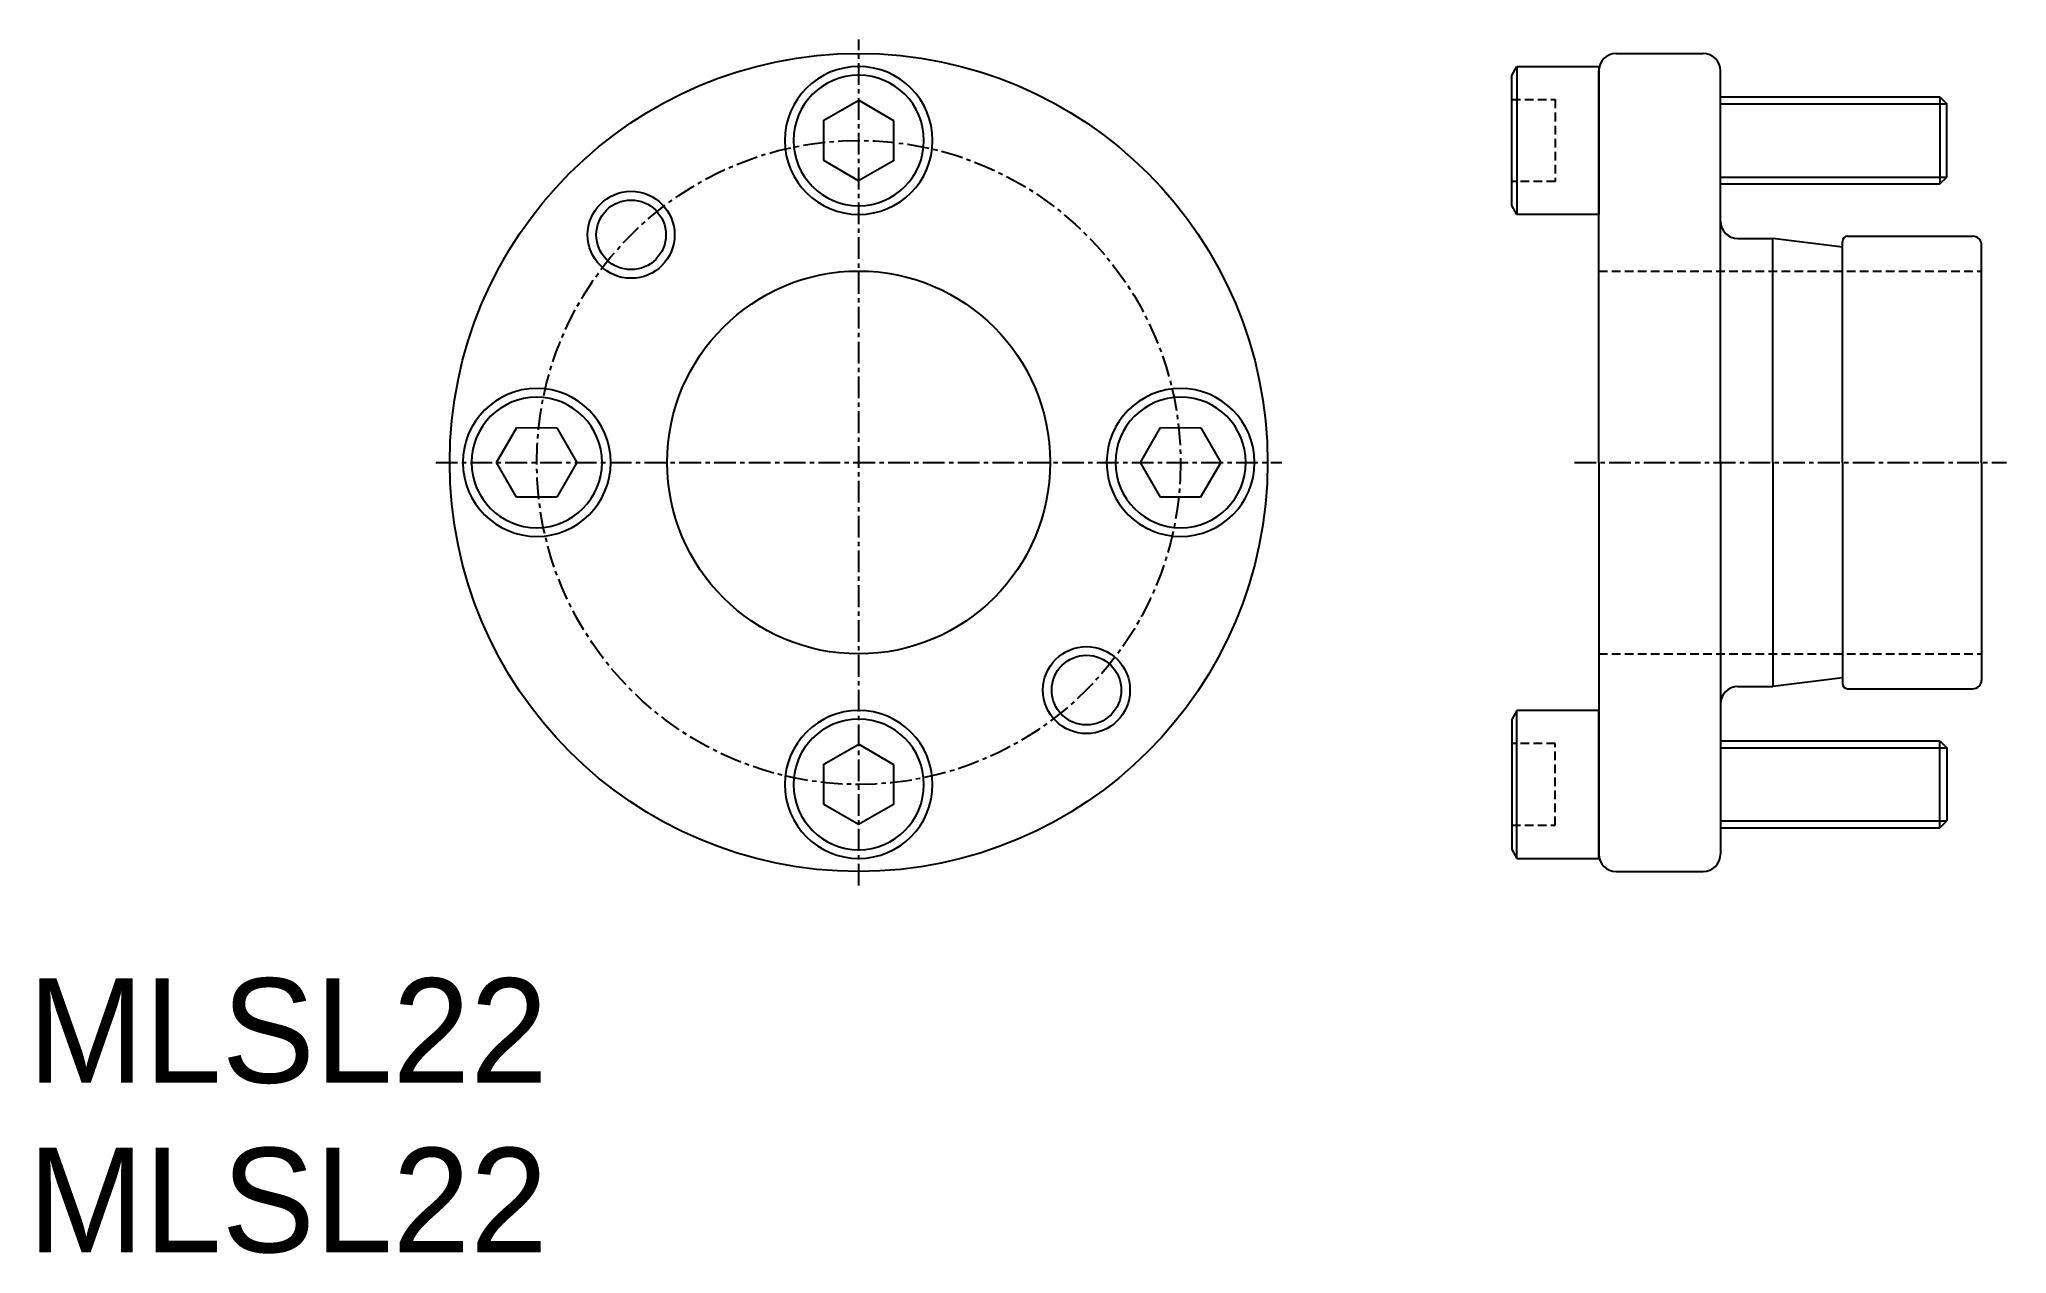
# Model space of a CAD drawing. Extents: x 56 to 169, y 72 to 142.
import ezdxf

# ---------------------------------------------------------------- set-up
doc = ezdxf.new("R2010")
doc.units = 0
doc.linetypes.add('CENTER', pattern=[2, 1.25, -0.25, 0.25, -0.25])
doc.linetypes.add('DASHED', pattern=[0.75, 0.5, -0.25])
doc.layers.get('0').update_dxf_attribs({"linetype": 'CONTINUOUS'})
doc.layers.add('CENTER', color=1, linetype='CENTER')

# ---------------------------------------------------------------- blocks, each defined once
blk = doc.blocks.new('FB55')
at = {"color": 0}
for p, q in [((0, 2.309402), (-2.000001, 1.154701)), ((2.000001, 1.154701), (0, 2.309402)), ((-2.000001, 1.154701), (-2.000001, -1.154701)), ((2.000001, -1.154701), (2.000001, 1.154701)), ((-2.000001, -1.154701), (0, -2.309402)), ((0, -2.309402), (2.000001, -1.154701))]:
    blk.add_line(p, q, dxfattribs=at)
for radius in [4.25, 3.75]:
    blk.add_circle((0, 0), radius, dxfattribs=at)

msp = doc.modelspace()

# ---------------------------------------------------------------- linework, layer by layer
at = {"color": 7, "linetype": 'CONTINUOUS'}
for p, q in [((140.63, 139.71), (140.93, 140.23)), ((140.93, 140.23), (145.63, 140.23)), ((140.93, 140.23), (140.93, 131.73)), ((145.63, 140.23), (145.63, 131.73)), ((146.63, 140.98), (151.63, 140.98)), ((140.63, 132.25), (140.63, 139.71)), ((145.63, 117.48), (145.63, 139.98)), ((152.63, 117.48), (152.63, 139.98)), ((152.63, 138.48), (165.23, 138.48)), ((152.63, 138.08), (165.63, 138.08)), ((165.23, 138.48), (165.23, 133.48)), ((165.23, 138.48), (165.63, 138.08)), ((165.63, 133.88), (165.63, 138.08)), ((152.63, 133.88), (165.63, 133.88)), ((152.63, 133.48), (165.23, 133.48)), ((165.23, 133.48), (165.63, 133.88)), ((140.93, 131.73), (140.63, 132.25)), ((145.63, 131.73), (140.93, 131.73)), ((153.63, 130.35), (155.63, 130.35)), ((155.63, 117.48), (155.63, 130.35)), ((159.63, 129.85), (155.63, 130.35)), ((159.63, 117.48), (159.63, 130.18)), ((159.93, 130.48), (167.13, 130.48)), ((167.63, 117.48), (167.63, 129.98)), ((145.63, 117.48), (145.63, 94.98)), ((152.63, 117.48), (152.63, 94.98)), ((155.63, 117.48), (155.63, 104.6)), ((159.63, 117.48), (159.63, 104.78)), ((167.63, 117.48), (167.63, 104.98)), ((153.63, 104.6), (155.63, 104.6)), ((159.63, 105.1), (155.63, 104.6)), ((159.93, 104.48), (167.13, 104.48)), ((140.93, 103.23), (140.63, 102.71)), ((145.63, 103.23), (140.93, 103.23)), ((140.93, 94.73), (140.93, 103.23)), ((145.63, 94.73), (145.63, 103.23)), ((140.63, 102.71), (140.63, 95.25)), ((152.63, 101.48), (165.23, 101.48)), ((152.63, 101.08), (165.63, 101.08)), ((165.23, 96.48), (165.23, 101.48)), ((165.23, 101.48), (165.63, 101.08)), ((165.63, 101.08), (165.63, 96.88)), ((152.63, 96.88), (165.63, 96.88)), ((152.63, 96.48), (165.23, 96.48)), ((165.23, 96.48), (165.63, 96.88)), ((140.63, 95.25), (140.93, 94.73)), ((140.93, 94.73), (145.63, 94.73)), ((146.63, 93.98), (151.63, 93.98))]:
    msp.add_line(p, q, dxfattribs=at)
at = {"color": 3, "linetype": 'DASHED'}
for p, q in [((140.63, 138.33), (143.13, 138.33)), ((143.13, 138.33), (143.13, 133.63)), ((143.13, 133.63), (140.63, 133.63)), ((145.63, 128.48), (167.63, 128.48)), ((145.63, 106.48), (167.63, 106.48)), ((143.13, 101.33), (140.63, 101.33)), ((143.13, 96.63), (143.13, 101.33)), ((140.63, 96.63), (143.13, 96.63))]:
    msp.add_line(p, q, dxfattribs=at)
at = {"color": 7, "linetype": 'CONTINUOUS'}
for centre, radius in [((103.1, 117.48), 23.5), ((90.02, 130.56), 2.5), ((90.02, 130.56), 2), ((103.1, 117.48), 11), ((116.19, 104.4), 2.5), ((116.19, 104.4), 2)]:
    msp.add_circle(centre, radius, dxfattribs=at)
for centre, radius, start, end in [((146.63, 139.98), 1, 90, 180), ((151.63, 139.98), 1, 0, 90), ((153.63, 131.35), 1, 180, 270), ((159.93, 130.18), 0.3, 90, 180), ((167.13, 129.98), 0.5, 0, 90), ((153.63, 103.6), 1, 90, 180), ((159.93, 104.78), 0.3, 180, 270), ((167.13, 104.98), 0.5, 270, 0), ((146.63, 94.98), 1, 180, 270), ((151.63, 94.98), 1, 270, 0)]:
    msp.add_arc(centre, radius, start, end, dxfattribs=at)
at = {"layer": 'CENTER', "color": 1, "linetype": 'CENTER'}
for p, q in [((103.1, 93.17), (103.1, 141.79)), ((78.79, 117.48), (127.42, 117.48)), ((144.23, 117.48), (169.07, 117.48))]:
    msp.add_line(p, q, dxfattribs=at)
msp.add_circle((103.1, 117.48), 18.5, dxfattribs=at)

# ---------------------------------------------------------------- block references
at = {"color": 7, "linetype": 'CONTINUOUS', "xscale": -1}
for p, rotation in [((103.1, 135.98), 359.8485822460207), ((84.6, 117.48), 89.84858224602071), ((121.6, 117.48), 269.8485822460207), ((103.1, 98.98), 179.8485822460207)]:
    msp.add_blockref('FB55', p, dxfattribs=dict(at, rotation=rotation))

# ---------------------------------------------------------------- texts
at = {"color": 7, "linetype": 'CONTINUOUS'}
for p in [(55.35, 81.84), (55.35, 72.1)]:
    msp.add_text('MLSL22', height=6, dxfattribs=at).set_placement(p)

doc.saveas('drawing.dxf')
